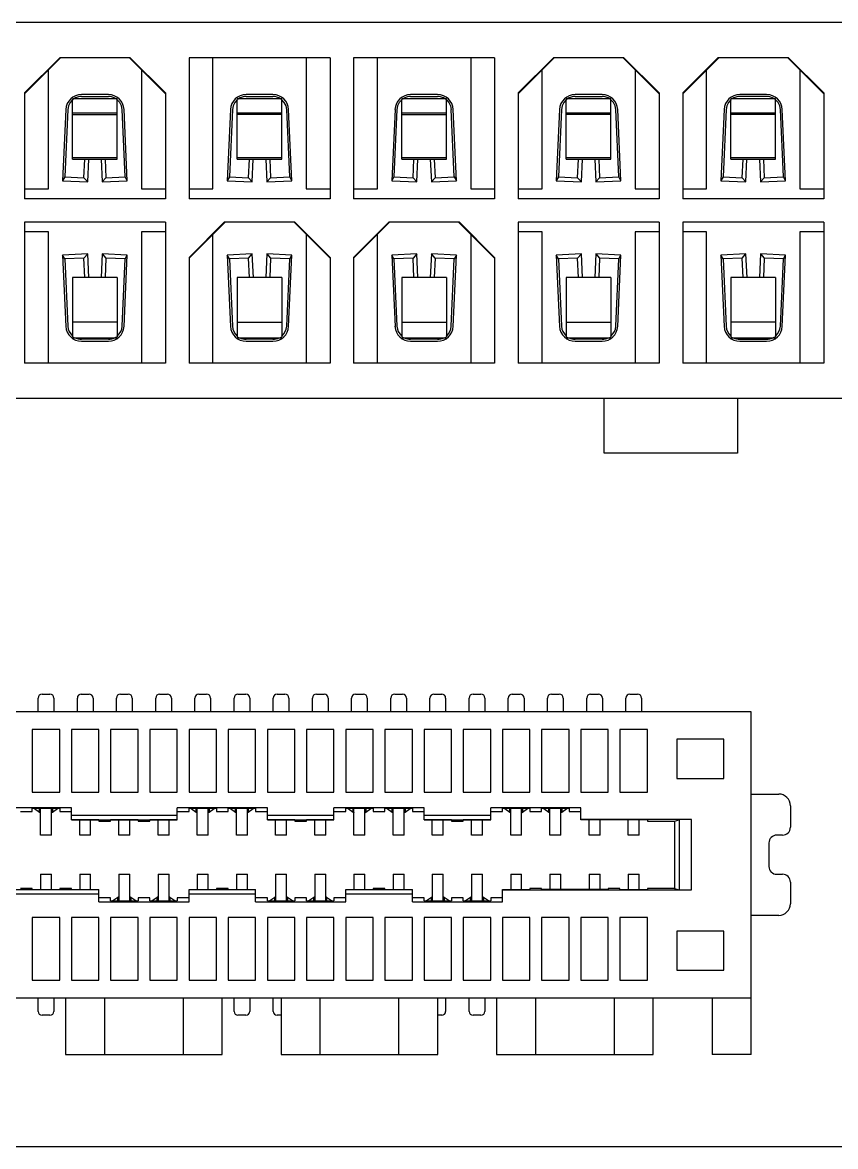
# Model space of a CAD drawing. Header units: millimetres. Extents: x 0 to 841, y 0 to 594.
# Drawn here: x 196.05 to 216.8, y 79.79 to 108.49 of the extents above; entities that cross this region are included whole.
import ezdxf

# ---------------------------------------------------------------- set-up
doc = ezdxf.new("R2010")
doc.units = ezdxf.units.MM
doc.header["$LTSCALE"] = 46.255
doc.layers.add('ASSEM_MEM', color=7, linetype='CONTINUOUS')

msp = doc.modelspace()

# ---------------------------------------------------------------- linework, layer by layer
at = {"layer": 'ASSEM_MEM', "color": 7, "linetype": 'CONTINUOUS'}
for p, q in [((238.402, 108.49), (186.802, 108.49)), ((196.102, 106.69), (197.002, 107.59)), ((196.102, 106.67), (197.022, 107.59)), ((198.802, 107.59), (197.002, 107.59)), ((198.782, 107.59), (199.702, 106.67)), ((198.802, 107.59), (199.702, 106.69)), ((203.902, 107.59), (200.302, 107.59)), ((200.302, 107.59), (200.302, 103.99)), ((200.912, 104.24), (200.912, 107.59)), ((203.292, 107.59), (203.292, 104.24)), ((203.902, 107.59), (203.902, 103.99)), ((208.102, 107.59), (204.502, 107.59)), ((204.502, 107.59), (204.502, 103.99)), ((205.112, 104.24), (205.112, 107.59)), ((207.492, 107.59), (207.492, 104.24)), ((208.102, 107.59), (208.102, 103.99)), ((208.702, 106.69), (209.602, 107.59)), ((208.702, 106.67), (209.622, 107.59)), ((211.402, 107.59), (209.602, 107.59)), ((211.382, 107.59), (212.302, 106.67)), ((211.402, 107.59), (212.302, 106.69)), ((212.902, 106.69), (213.802, 107.59)), ((212.902, 106.67), (213.822, 107.59)), ((215.602, 107.59), (213.802, 107.59)), ((215.582, 107.59), (216.502, 106.67)), ((215.602, 107.59), (216.502, 106.69)), ((196.712, 104.24), (196.712, 107.28)), ((199.092, 107.28), (199.092, 104.24)), ((209.312, 104.24), (209.312, 107.28)), ((211.692, 107.28), (211.692, 104.24)), ((213.512, 104.24), (213.512, 107.28)), ((215.892, 107.28), (215.892, 104.24)), ((196.102, 106.69), (196.102, 103.99)), ((198.472, 106.54), (197.332, 106.54)), ((197.332, 105), (197.332, 106.527)), ((197.353, 106.536), (197.364, 106.54)), ((198.245, 106.65), (197.559, 106.65)), ((197.559, 106.6), (198.245, 106.6)), ((198.472, 105), (198.472, 106.54)), ((199.702, 106.69), (199.702, 103.99)), ((202.672, 106.54), (201.532, 106.54)), ((201.532, 105), (201.532, 106.527)), ((201.553, 106.536), (201.564, 106.54)), ((202.445, 106.65), (201.759, 106.65)), ((201.759, 106.6), (202.445, 106.6)), ((202.672, 105), (202.672, 106.54)), ((206.872, 106.54), (205.732, 106.54)), ((205.732, 105), (205.732, 106.527)), ((205.753, 106.536), (205.764, 106.54)), ((206.645, 106.65), (205.959, 106.65)), ((205.959, 106.6), (206.645, 106.6)), ((206.872, 105), (206.872, 106.54)), ((208.702, 106.69), (208.702, 103.99)), ((211.072, 106.54), (209.932, 106.54)), ((209.932, 105), (209.932, 106.527)), ((209.953, 106.536), (209.964, 106.54)), ((210.845, 106.65), (210.159, 106.65)), ((210.159, 106.6), (210.845, 106.6)), ((211.072, 105), (211.072, 106.54)), ((212.302, 106.69), (212.302, 103.99)), ((212.902, 106.69), (212.902, 103.99)), ((215.272, 106.54), (214.132, 106.54)), ((214.132, 105), (214.132, 106.527)), ((215.045, 106.65), (214.359, 106.65)), ((215.045, 106.6), (214.359, 106.6)), ((215.272, 105), (215.272, 106.54)), ((216.502, 106.69), (216.502, 103.99)), ((197.16, 106.268), (197.077, 104.447)), ((197.21, 106.265), (197.132, 104.545)), ((198.673, 104.545), (198.595, 106.265)), ((198.727, 104.447), (198.645, 106.268)), ((201.36, 106.268), (201.277, 104.447)), ((201.41, 106.265), (201.332, 104.545)), ((202.873, 104.545), (202.795, 106.265)), ((202.927, 104.447), (202.845, 106.268)), ((205.56, 106.268), (205.477, 104.447)), ((205.61, 106.265), (205.532, 104.545)), ((207.073, 104.545), (206.995, 106.265)), ((207.127, 104.447), (207.045, 106.268)), ((209.76, 106.268), (209.677, 104.447)), ((209.81, 106.265), (209.732, 104.545)), ((211.273, 104.545), (211.195, 106.265)), ((211.327, 104.447), (211.245, 106.268)), ((213.96, 106.268), (213.877, 104.447)), ((214.01, 106.265), (213.932, 104.545)), ((215.473, 104.545), (215.395, 106.265)), ((215.527, 104.447), (215.445, 106.268)), ((197.332, 106.18), (198.472, 106.18)), ((197.332, 106.14), (198.472, 106.14)), ((201.532, 106.18), (202.672, 106.18)), ((202.672, 106.14), (201.532, 106.14)), ((205.732, 106.18), (206.872, 106.18)), ((205.732, 106.14), (206.872, 106.14)), ((209.932, 106.18), (211.072, 106.18)), ((211.072, 106.14), (209.932, 106.14)), ((214.132, 106.18), (215.272, 106.18)), ((215.272, 106.14), (214.132, 106.14)), ((197.332, 105.04), (198.472, 105.04)), ((197.332, 105), (198.472, 105)), ((197.621, 104.523), (197.643, 105)), ((197.717, 104.418), (197.743, 105)), ((198.061, 105), (198.088, 104.418)), ((198.162, 105), (198.183, 104.523)), ((201.532, 105.04), (202.672, 105.04)), ((201.532, 105), (202.672, 105)), ((201.821, 104.523), (201.843, 105)), ((201.917, 104.418), (201.943, 105)), ((202.261, 105), (202.288, 104.418)), ((202.362, 105), (202.383, 104.523)), ((205.732, 105.04), (206.872, 105.04)), ((205.732, 105), (206.872, 105)), ((206.021, 104.523), (206.043, 105)), ((206.117, 104.418), (206.143, 105)), ((206.461, 105), (206.488, 104.418)), ((206.562, 105), (206.583, 104.523)), ((209.932, 105.04), (211.072, 105.04)), ((209.932, 105), (211.072, 105)), ((210.221, 104.523), (210.243, 105)), ((210.317, 104.418), (210.343, 105)), ((210.661, 105), (210.688, 104.418)), ((210.762, 105), (210.783, 104.523)), ((214.132, 105.04), (215.272, 105.04)), ((214.132, 105), (215.272, 105)), ((214.421, 104.523), (214.443, 105)), ((214.517, 104.418), (214.543, 105)), ((214.861, 105), (214.888, 104.418)), ((214.962, 105), (214.983, 104.523)), ((197.132, 104.545), (197.077, 104.447)), ((197.132, 104.545), (197.621, 104.523)), ((197.621, 104.523), (197.717, 104.418)), ((198.183, 104.523), (198.088, 104.418)), ((198.183, 104.523), (198.673, 104.545)), ((198.727, 104.447), (198.673, 104.545)), ((201.332, 104.545), (201.277, 104.447)), ((201.332, 104.545), (201.821, 104.523)), ((201.821, 104.523), (201.917, 104.418)), ((202.383, 104.523), (202.288, 104.418)), ((202.383, 104.523), (202.873, 104.545)), ((202.927, 104.447), (202.873, 104.545)), ((205.532, 104.545), (205.477, 104.447)), ((205.532, 104.545), (206.021, 104.523)), ((206.021, 104.523), (206.117, 104.418)), ((206.583, 104.523), (206.488, 104.418)), ((206.583, 104.523), (207.073, 104.545)), ((207.073, 104.545), (207.127, 104.447)), ((209.732, 104.545), (209.677, 104.447)), ((209.732, 104.545), (210.221, 104.523)), ((210.221, 104.523), (210.317, 104.418)), ((210.783, 104.523), (210.688, 104.418)), ((210.783, 104.523), (211.273, 104.545)), ((211.327, 104.447), (211.273, 104.545)), ((213.932, 104.545), (213.877, 104.447)), ((213.932, 104.545), (214.421, 104.523)), ((214.421, 104.523), (214.517, 104.418)), ((214.983, 104.523), (214.888, 104.418)), ((214.983, 104.523), (215.473, 104.545)), ((215.527, 104.447), (215.473, 104.545)), ((196.102, 104.24), (196.712, 104.24)), ((197.077, 104.447), (197.717, 104.418)), ((198.088, 104.418), (198.727, 104.447)), ((199.092, 104.24), (199.702, 104.24)), ((200.302, 104.24), (200.912, 104.24)), ((201.277, 104.447), (201.917, 104.418)), ((202.288, 104.418), (202.927, 104.447)), ((203.292, 104.24), (203.902, 104.24)), ((204.502, 104.24), (205.112, 104.24)), ((205.477, 104.447), (206.117, 104.418)), ((206.488, 104.418), (207.127, 104.447)), ((207.492, 104.24), (208.102, 104.24)), ((208.702, 104.24), (209.312, 104.24)), ((209.677, 104.447), (210.317, 104.418)), ((210.688, 104.418), (211.327, 104.447)), ((211.692, 104.24), (212.302, 104.24)), ((212.902, 104.24), (213.512, 104.24)), ((213.877, 104.447), (214.517, 104.418)), ((214.888, 104.418), (215.527, 104.447)), ((215.892, 104.24), (216.502, 104.24)), ((199.702, 103.99), (196.102, 103.99)), ((203.902, 103.99), (200.302, 103.99)), ((208.102, 103.99), (204.502, 103.99)), ((212.302, 103.99), (208.702, 103.99)), ((216.502, 103.99), (212.902, 103.99)), ((199.702, 103.39), (196.102, 103.39)), ((196.102, 103.39), (196.102, 99.79)), ((199.702, 103.39), (199.702, 99.79)), ((200.302, 102.49), (201.202, 103.39)), ((200.302, 102.47), (201.222, 103.39)), ((203.002, 103.39), (201.202, 103.39)), ((202.982, 103.39), (203.902, 102.47)), ((203.002, 103.39), (203.902, 102.49)), ((204.502, 102.49), (205.402, 103.39)), ((204.502, 102.47), (205.422, 103.39)), ((207.202, 103.39), (205.402, 103.39)), ((207.182, 103.39), (208.102, 102.47)), ((207.202, 103.39), (208.102, 102.49)), ((212.302, 103.39), (208.702, 103.39)), ((208.702, 103.39), (208.702, 99.79)), ((212.302, 103.39), (212.302, 99.79)), ((216.502, 103.39), (212.902, 103.39)), ((212.902, 103.39), (212.902, 99.79)), ((216.502, 103.39), (216.502, 99.79)), ((196.712, 103.14), (196.102, 103.14)), ((196.712, 99.79), (196.712, 103.14)), ((199.702, 103.14), (199.092, 103.14)), ((199.092, 103.14), (199.092, 99.79)), ((200.912, 99.79), (200.912, 103.08)), ((203.292, 103.08), (203.292, 99.79)), ((205.112, 99.79), (205.112, 103.08)), ((207.492, 103.08), (207.492, 99.79)), ((209.312, 103.14), (208.702, 103.14)), ((209.312, 99.79), (209.312, 103.14)), ((212.302, 103.14), (211.692, 103.14)), ((211.692, 103.14), (211.692, 99.79)), ((213.512, 103.14), (212.902, 103.14)), ((213.512, 99.79), (213.512, 103.14)), ((216.502, 103.14), (215.892, 103.14)), ((215.892, 103.14), (215.892, 99.79)), ((197.717, 102.581), (197.077, 102.552)), ((197.132, 102.454), (197.077, 102.552)), ((197.077, 102.552), (197.16, 100.731)), ((197.621, 102.476), (197.132, 102.454)), ((197.621, 102.476), (197.717, 102.581)), ((197.644, 101.98), (197.621, 102.476)), ((197.744, 101.98), (197.717, 102.581)), ((198.088, 102.581), (198.061, 101.98)), ((198.727, 102.552), (198.088, 102.581)), ((198.088, 102.581), (198.183, 102.476)), ((198.183, 102.476), (198.161, 101.98)), ((198.673, 102.454), (198.183, 102.476)), ((198.645, 100.731), (198.727, 102.552)), ((198.673, 102.454), (198.727, 102.552)), ((200.302, 102.49), (200.302, 99.79)), ((201.917, 102.581), (201.277, 102.552)), ((201.332, 102.454), (201.277, 102.552)), ((201.277, 102.552), (201.36, 100.731)), ((201.821, 102.476), (201.332, 102.454)), ((201.821, 102.476), (201.917, 102.581)), ((201.844, 101.98), (201.821, 102.476)), ((201.944, 101.98), (201.917, 102.581)), ((202.288, 102.581), (202.261, 101.98)), ((202.927, 102.552), (202.288, 102.581)), ((202.288, 102.581), (202.383, 102.476)), ((202.383, 102.476), (202.361, 101.98)), ((202.873, 102.454), (202.383, 102.476)), ((202.845, 100.731), (202.927, 102.552)), ((202.873, 102.454), (202.927, 102.552)), ((203.902, 102.49), (203.902, 99.79)), ((204.502, 102.49), (204.502, 99.79)), ((206.117, 102.581), (205.477, 102.552)), ((205.532, 102.454), (205.477, 102.552)), ((205.477, 102.552), (205.56, 100.731)), ((206.021, 102.476), (205.532, 102.454)), ((206.117, 102.581), (206.021, 102.476)), ((206.044, 101.98), (206.021, 102.476)), ((206.144, 101.98), (206.117, 102.581)), ((206.488, 102.581), (206.461, 101.98)), ((207.127, 102.552), (206.488, 102.581)), ((206.583, 102.476), (206.488, 102.581)), ((206.583, 102.476), (206.561, 101.98)), ((207.073, 102.454), (206.583, 102.476)), ((207.045, 100.731), (207.127, 102.552)), ((207.127, 102.552), (207.073, 102.454)), ((208.102, 102.49), (208.102, 99.79)), ((210.317, 102.581), (209.677, 102.552)), ((209.732, 102.454), (209.677, 102.552)), ((209.677, 102.552), (209.76, 100.731)), ((210.221, 102.476), (209.732, 102.454)), ((210.221, 102.476), (210.317, 102.581)), ((210.244, 101.98), (210.221, 102.476)), ((210.344, 101.98), (210.317, 102.581)), ((210.688, 102.581), (210.661, 101.98)), ((211.327, 102.552), (210.688, 102.581)), ((210.688, 102.581), (210.783, 102.476)), ((210.783, 102.476), (210.761, 101.98)), ((211.273, 102.454), (210.783, 102.476)), ((211.245, 100.731), (211.327, 102.552)), ((211.273, 102.454), (211.327, 102.552)), ((214.517, 102.581), (213.877, 102.552)), ((213.932, 102.454), (213.877, 102.552)), ((213.877, 102.552), (213.96, 100.731)), ((214.421, 102.476), (213.932, 102.454)), ((214.421, 102.476), (214.517, 102.581)), ((214.444, 101.98), (214.421, 102.476)), ((214.544, 101.98), (214.517, 102.581)), ((214.888, 102.581), (214.861, 101.98)), ((215.527, 102.552), (214.888, 102.581)), ((214.888, 102.581), (214.983, 102.476)), ((214.983, 102.476), (214.961, 101.98)), ((215.473, 102.454), (214.983, 102.476)), ((215.445, 100.731), (215.527, 102.552)), ((215.473, 102.454), (215.527, 102.552)), ((197.132, 102.454), (197.21, 100.734)), ((198.595, 100.734), (198.673, 102.454)), ((201.332, 102.454), (201.41, 100.734)), ((202.795, 100.734), (202.873, 102.454)), ((205.532, 102.454), (205.61, 100.734)), ((206.995, 100.734), (207.073, 102.454)), ((209.732, 102.454), (209.81, 100.734)), ((211.195, 100.734), (211.273, 102.454)), ((213.932, 102.454), (214.01, 100.734)), ((215.395, 100.734), (215.473, 102.454)), ((198.472, 101.98), (197.332, 101.98)), ((197.332, 101.98), (197.332, 100.462)), ((198.472, 101.98), (198.472, 100.462)), ((202.672, 101.98), (201.532, 101.98)), ((201.532, 101.98), (201.532, 100.462)), ((202.672, 101.98), (202.672, 100.462)), ((206.872, 101.98), (205.732, 101.98)), ((205.732, 101.98), (205.732, 100.462)), ((206.872, 101.98), (206.872, 100.462)), ((211.072, 101.98), (209.932, 101.98)), ((209.932, 101.98), (209.932, 100.462)), ((211.072, 101.98), (211.072, 100.462)), ((215.272, 101.98), (214.132, 101.98)), ((214.132, 101.98), (214.132, 100.462)), ((215.272, 101.98), (215.272, 100.462)), ((198.472, 100.84), (197.332, 100.84)), ((201.532, 100.84), (202.672, 100.84)), ((205.732, 100.84), (206.872, 100.84)), ((209.932, 100.84), (211.072, 100.84)), ((215.272, 100.84), (214.132, 100.84)), ((197.332, 100.44), (198.472, 100.44)), ((198.245, 100.4), (197.559, 100.4)), ((197.559, 100.35), (198.245, 100.35)), ((198.429, 100.446), (198.408, 100.44)), ((201.532, 100.44), (202.672, 100.44)), ((202.445, 100.4), (201.759, 100.4)), ((201.759, 100.35), (202.445, 100.35)), ((205.732, 100.44), (206.872, 100.44)), ((206.645, 100.4), (205.959, 100.4)), ((205.959, 100.35), (206.645, 100.35)), ((209.932, 100.44), (211.072, 100.44)), ((210.845, 100.4), (210.159, 100.4)), ((210.159, 100.35), (210.845, 100.35)), ((214.132, 100.44), (215.272, 100.44)), ((214.359, 100.4), (215.045, 100.4)), ((214.359, 100.35), (215.045, 100.35)), ((215.229, 100.446), (215.208, 100.44)), ((199.702, 99.79), (196.102, 99.79)), ((203.902, 99.79), (200.302, 99.79)), ((208.102, 99.79), (204.502, 99.79)), ((212.302, 99.79), (208.702, 99.79)), ((216.502, 99.79), (212.902, 99.79)), ((238.402, 98.89), (186.802, 98.89)), ((210.902, 97.49), (210.902, 98.89)), ((214.302, 98.89), (214.302, 97.49)), ((214.302, 97.49), (210.902, 97.49)), ((196.552, 91.34), (196.752, 91.34)), ((197.552, 91.34), (197.752, 91.34)), ((198.552, 91.34), (198.752, 91.34)), ((199.552, 91.34), (199.752, 91.34)), ((200.552, 91.34), (200.752, 91.34)), ((201.552, 91.34), (201.752, 91.34)), ((202.552, 91.34), (202.752, 91.34)), ((203.552, 91.34), (203.752, 91.34)), ((204.552, 91.34), (204.752, 91.34)), ((205.552, 91.34), (205.752, 91.34)), ((206.552, 91.34), (206.752, 91.34)), ((207.552, 91.34), (207.752, 91.34)), ((208.552, 91.34), (208.752, 91.34)), ((209.552, 91.34), (209.752, 91.34)), ((210.552, 91.34), (210.752, 91.34)), ((211.552, 91.34), (211.752, 91.34)), ((196.452, 90.89), (196.452, 91.24)), ((196.852, 91.24), (196.852, 90.89)), ((197.452, 90.89), (197.452, 91.24)), ((197.852, 91.24), (197.852, 90.89)), ((198.452, 90.89), (198.452, 91.24)), ((198.852, 91.24), (198.852, 90.89)), ((199.452, 90.89), (199.452, 91.24)), ((199.852, 91.24), (199.852, 90.89)), ((200.452, 90.89), (200.452, 91.24)), ((200.852, 91.24), (200.852, 90.89)), ((201.452, 90.89), (201.452, 91.24)), ((201.852, 91.24), (201.852, 90.89)), ((202.452, 90.89), (202.452, 91.24)), ((202.852, 91.24), (202.852, 90.89)), ((203.452, 90.89), (203.452, 91.24)), ((203.852, 91.24), (203.852, 90.89)), ((204.452, 90.89), (204.452, 91.24)), ((204.852, 91.24), (204.852, 90.89)), ((205.452, 90.89), (205.452, 91.24)), ((205.852, 91.24), (205.852, 90.89)), ((206.452, 90.89), (206.452, 91.24)), ((206.852, 91.24), (206.852, 90.89)), ((207.452, 90.89), (207.452, 91.24)), ((207.852, 91.24), (207.852, 90.89)), ((208.452, 90.89), (208.452, 91.24)), ((208.852, 91.24), (208.852, 90.89)), ((209.452, 90.89), (209.452, 91.24)), ((209.852, 91.24), (209.852, 90.89)), ((210.452, 90.89), (210.452, 91.24)), ((210.852, 91.24), (210.852, 90.89)), ((211.452, 90.89), (211.452, 91.24)), ((211.852, 91.24), (211.852, 90.89)), ((214.652, 90.89), (175.652, 90.89)), ((214.652, 82.14), (214.652, 90.89)), ((197.002, 90.44), (196.302, 90.44)), ((196.302, 90.44), (196.302, 88.84)), ((197.002, 88.84), (197.002, 90.44)), ((198.002, 90.44), (197.302, 90.44)), ((197.302, 90.44), (197.302, 88.84)), ((198.002, 88.84), (198.002, 90.44)), ((199.002, 90.44), (198.302, 90.44)), ((198.302, 90.44), (198.302, 88.84)), ((199.002, 88.84), (199.002, 90.44)), ((200.002, 90.44), (199.302, 90.44)), ((199.302, 90.44), (199.302, 88.84)), ((200.002, 88.84), (200.002, 90.44)), ((201.002, 90.44), (200.302, 90.44)), ((200.302, 90.44), (200.302, 88.84)), ((201.002, 88.84), (201.002, 90.44)), ((202.002, 90.44), (201.302, 90.44)), ((201.302, 90.44), (201.302, 88.84)), ((202.002, 88.84), (202.002, 90.44)), ((203.002, 90.44), (202.302, 90.44)), ((202.302, 90.44), (202.302, 88.84)), ((203.002, 88.84), (203.002, 90.44)), ((204.002, 90.44), (203.302, 90.44)), ((203.302, 90.44), (203.302, 88.84)), ((204.002, 88.84), (204.002, 90.44)), ((205.002, 90.44), (204.302, 90.44)), ((204.302, 90.44), (204.302, 88.84)), ((205.002, 88.84), (205.002, 90.44)), ((206.002, 90.44), (205.302, 90.44)), ((205.302, 90.44), (205.302, 88.84)), ((206.002, 88.84), (206.002, 90.44)), ((207.002, 90.44), (206.302, 90.44)), ((206.302, 90.44), (206.302, 88.84)), ((207.002, 88.84), (207.002, 90.44)), ((208.002, 90.44), (207.302, 90.44)), ((207.302, 90.44), (207.302, 88.84)), ((208.002, 88.84), (208.002, 90.44)), ((209.002, 90.44), (208.302, 90.44)), ((208.302, 90.44), (208.302, 88.84)), ((209.002, 88.84), (209.002, 90.44)), ((210.002, 90.44), (209.302, 90.44)), ((209.302, 90.44), (209.302, 88.84)), ((210.002, 88.84), (210.002, 90.44)), ((211.002, 90.44), (210.302, 90.44)), ((210.302, 90.44), (210.302, 88.84)), ((211.002, 88.84), (211.002, 90.44)), ((212.002, 90.44), (211.302, 90.44)), ((211.302, 90.44), (211.302, 88.84)), ((212.002, 88.84), (212.002, 90.44)), ((213.952, 90.19), (212.752, 90.19)), ((212.752, 90.19), (212.752, 89.19)), ((213.952, 89.19), (213.952, 90.19)), ((212.752, 89.19), (213.952, 89.19)), ((196.302, 88.84), (197.002, 88.84)), ((197.302, 88.84), (198.002, 88.84)), ((198.302, 88.84), (199.002, 88.84)), ((199.302, 88.84), (200.002, 88.84)), ((200.302, 88.84), (201.002, 88.84)), ((201.302, 88.84), (202.002, 88.84)), ((202.302, 88.84), (203.002, 88.84)), ((203.302, 88.84), (204.002, 88.84)), ((204.302, 88.84), (205.002, 88.84)), ((205.302, 88.84), (206.002, 88.84)), ((206.302, 88.84), (207.002, 88.84)), ((207.302, 88.84), (208.002, 88.84)), ((208.302, 88.84), (209.002, 88.84)), ((209.302, 88.84), (210.002, 88.84)), ((210.302, 88.84), (211.002, 88.84)), ((211.302, 88.84), (212.002, 88.84)), ((214.652, 88.79), (215.352, 88.79)), ((197.302, 88.44), (195.002, 88.44)), ((197.002, 88.419), (196.302, 88.419)), ((196.302, 88.34), (196.302, 88.419)), ((196.361, 88.419), (196.489, 88.328)), ((196.489, 88.328), (196.489, 88.419)), ((196.512, 87.74), (196.512, 88.419)), ((196.792, 87.74), (196.792, 88.419)), ((196.815, 88.419), (196.815, 88.328)), ((196.815, 88.328), (196.943, 88.419)), ((197.002, 88.419), (197.002, 88.34)), ((197.302, 88.131), (197.302, 88.44)), ((202.302, 88.44), (200.002, 88.44)), ((200.002, 88.131), (200.002, 88.44)), ((201.002, 88.419), (200.302, 88.419)), ((200.302, 88.34), (200.302, 88.419)), ((200.361, 88.419), (200.489, 88.328)), ((200.489, 88.328), (200.489, 88.419)), ((200.512, 87.74), (200.512, 88.419)), ((200.792, 87.74), (200.792, 88.419)), ((200.815, 88.419), (200.815, 88.328)), ((200.815, 88.328), (200.943, 88.419)), ((201.002, 88.419), (201.002, 88.34)), ((202.002, 88.419), (201.302, 88.419)), ((201.302, 88.34), (201.302, 88.419)), ((201.361, 88.419), (201.489, 88.328)), ((201.489, 88.328), (201.489, 88.419)), ((201.512, 87.74), (201.512, 88.419)), ((201.792, 87.74), (201.792, 88.419)), ((201.815, 88.419), (201.815, 88.328)), ((201.815, 88.328), (201.943, 88.419)), ((202.002, 88.419), (202.002, 88.34)), ((202.302, 88.131), (202.302, 88.44)), ((206.302, 88.44), (204.002, 88.44)), ((204.002, 88.131), (204.002, 88.44)), ((205.002, 88.419), (204.302, 88.419)), ((204.302, 88.34), (204.302, 88.419)), ((204.361, 88.419), (204.489, 88.328)), ((204.489, 88.328), (204.489, 88.419)), ((204.512, 87.74), (204.512, 88.419)), ((204.792, 87.74), (204.792, 88.419)), ((204.815, 88.419), (204.815, 88.328)), ((204.815, 88.328), (204.943, 88.419)), ((205.002, 88.419), (205.002, 88.34)), ((206.002, 88.419), (205.302, 88.419)), ((205.302, 88.34), (205.302, 88.419)), ((205.361, 88.419), (205.489, 88.328)), ((205.489, 88.328), (205.489, 88.419)), ((205.512, 87.74), (205.512, 88.419)), ((205.792, 87.74), (205.792, 88.419)), ((205.815, 88.419), (205.815, 88.328)), ((205.815, 88.328), (205.943, 88.419)), ((206.002, 88.419), (206.002, 88.34)), ((206.302, 88.131), (206.302, 88.44)), ((210.302, 88.44), (208.002, 88.44)), ((208.002, 88.131), (208.002, 88.44)), ((209.002, 88.419), (208.302, 88.419)), ((208.302, 88.34), (208.302, 88.419)), ((208.361, 88.419), (208.489, 88.328)), ((208.489, 88.328), (208.489, 88.419)), ((208.512, 87.74), (208.512, 88.419)), ((208.792, 87.74), (208.792, 88.419)), ((208.815, 88.419), (208.815, 88.328)), ((208.815, 88.328), (208.943, 88.419)), ((209.002, 88.419), (209.002, 88.34)), ((210.002, 88.419), (209.302, 88.419)), ((209.302, 88.34), (209.302, 88.419)), ((209.361, 88.419), (209.489, 88.328)), ((209.489, 88.328), (209.489, 88.419)), ((209.512, 87.74), (209.512, 88.419)), ((209.792, 87.74), (209.792, 88.419)), ((209.815, 88.419), (209.815, 88.328)), ((209.815, 88.328), (209.943, 88.419)), ((210.002, 88.419), (210.002, 88.34)), ((210.302, 88.131), (210.302, 88.44)), ((215.652, 88.49), (215.652, 87.94)), ((196.002, 88.34), (196.302, 88.34)), ((196.489, 88.328), (196.496, 88.324)), ((196.809, 88.324), (196.815, 88.328)), ((197.002, 88.34), (197.302, 88.34)), ((200.002, 88.24), (197.302, 88.24)), ((197.302, 88.135), (200.002, 88.135)), ((198.002, 88.131), (197.302, 88.131)), ((197.512, 87.74), (197.512, 88.131)), ((197.792, 87.74), (197.792, 88.131)), ((198.002, 88.131), (198.002, 88.1)), ((199.002, 88.131), (198.302, 88.131)), ((198.302, 88.1), (198.302, 88.131)), ((198.512, 87.74), (198.512, 88.131)), ((198.792, 87.74), (198.792, 88.131)), ((199.002, 88.131), (199.002, 88.1)), ((200.002, 88.131), (199.302, 88.131)), ((199.302, 88.1), (199.302, 88.131)), ((199.512, 87.74), (199.512, 88.131)), ((199.792, 87.74), (199.792, 88.131)), ((200.002, 88.34), (200.302, 88.34)), ((200.489, 88.328), (200.496, 88.324)), ((200.809, 88.324), (200.815, 88.328)), ((201.002, 88.34), (201.302, 88.34)), ((201.489, 88.328), (201.496, 88.324)), ((201.809, 88.324), (201.815, 88.328)), ((202.002, 88.34), (202.302, 88.34)), ((204.002, 88.24), (202.302, 88.24)), ((202.302, 88.135), (204.002, 88.135)), ((203.002, 88.131), (202.302, 88.131)), ((202.512, 87.74), (202.512, 88.131)), ((202.792, 87.74), (202.792, 88.131)), ((203.002, 88.131), (203.002, 88.1)), ((204.002, 88.131), (203.302, 88.131)), ((203.302, 88.1), (203.302, 88.131)), ((203.512, 87.74), (203.512, 88.131)), ((203.792, 87.74), (203.792, 88.131)), ((204.002, 88.34), (204.302, 88.34)), ((204.489, 88.328), (204.496, 88.324)), ((204.809, 88.324), (204.815, 88.328)), ((205.002, 88.34), (205.302, 88.34)), ((205.489, 88.328), (205.496, 88.324)), ((205.809, 88.324), (205.815, 88.328)), ((206.002, 88.34), (206.302, 88.34)), ((208.002, 88.24), (206.302, 88.24)), ((206.302, 88.135), (208.002, 88.135)), ((207.002, 88.131), (206.302, 88.131)), ((206.512, 87.74), (206.512, 88.131)), ((206.792, 87.74), (206.792, 88.131)), ((207.002, 88.131), (207.002, 88.1)), ((208.002, 88.131), (207.302, 88.131)), ((207.302, 88.1), (207.302, 88.131)), ((207.512, 87.74), (207.512, 88.131)), ((207.792, 87.74), (207.792, 88.131)), ((208.002, 88.34), (208.302, 88.34)), ((208.489, 88.328), (208.496, 88.324)), ((208.809, 88.324), (208.815, 88.328)), ((209.002, 88.34), (209.302, 88.34)), ((209.489, 88.328), (209.496, 88.324)), ((209.809, 88.324), (209.815, 88.328)), ((210.002, 88.34), (210.302, 88.34)), ((213.125, 88.14), (210.302, 88.14)), ((212.002, 88.131), (210.302, 88.131)), ((210.512, 87.74), (210.512, 88.131)), ((210.792, 87.74), (210.792, 88.131)), ((211.512, 87.74), (211.512, 88.131)), ((211.792, 87.74), (211.792, 88.131)), ((212.002, 88.131), (212.002, 88.1)), ((212.692, 88.1), (212.811, 88.135)), ((212.811, 88.135), (212.811, 86.344)), ((213.125, 86.34), (213.125, 88.14)), ((198.002, 88.1), (198.302, 88.1)), ((199.002, 88.1), (199.302, 88.1)), ((203.002, 88.1), (203.302, 88.1)), ((207.002, 88.1), (207.302, 88.1)), ((212.002, 88.1), (212.692, 88.1)), ((212.692, 88.1), (212.692, 86.38)), ((196.792, 87.74), (196.512, 87.74)), ((197.792, 87.74), (197.512, 87.74)), ((198.792, 87.74), (198.512, 87.74)), ((199.792, 87.74), (199.512, 87.74)), ((200.792, 87.74), (200.512, 87.74)), ((201.792, 87.74), (201.512, 87.74)), ((202.792, 87.74), (202.512, 87.74)), ((203.792, 87.74), (203.512, 87.74)), ((204.792, 87.74), (204.512, 87.74)), ((205.792, 87.74), (205.512, 87.74)), ((206.792, 87.74), (206.512, 87.74)), ((207.792, 87.74), (207.512, 87.74)), ((208.792, 87.74), (208.512, 87.74)), ((209.792, 87.74), (209.512, 87.74)), ((210.792, 87.74), (210.512, 87.74)), ((211.792, 87.74), (211.512, 87.74)), ((215.102, 87.54), (215.102, 86.94)), ((215.452, 87.74), (215.302, 87.74)), ((196.512, 86.74), (196.792, 86.74)), ((196.512, 86.74), (196.512, 86.348)), ((196.792, 86.348), (196.792, 86.74)), ((197.512, 86.74), (197.792, 86.74)), ((197.512, 86.74), (197.512, 86.348)), ((197.792, 86.348), (197.792, 86.74)), ((198.512, 86.74), (198.792, 86.74)), ((198.512, 86.74), (198.512, 86.06)), ((198.792, 86.06), (198.792, 86.74)), ((199.512, 86.74), (199.792, 86.74)), ((199.512, 86.74), (199.512, 86.06)), ((199.792, 86.06), (199.792, 86.74)), ((200.512, 86.74), (200.792, 86.74)), ((200.512, 86.74), (200.512, 86.348)), ((200.792, 86.348), (200.792, 86.74)), ((201.512, 86.74), (201.792, 86.74)), ((201.512, 86.74), (201.512, 86.348)), ((201.792, 86.348), (201.792, 86.74)), ((202.512, 86.74), (202.792, 86.74)), ((202.512, 86.74), (202.512, 86.06)), ((202.792, 86.06), (202.792, 86.74)), ((203.512, 86.74), (203.792, 86.74)), ((203.512, 86.74), (203.512, 86.06)), ((203.792, 86.06), (203.792, 86.74)), ((204.512, 86.74), (204.792, 86.74)), ((204.512, 86.74), (204.512, 86.348)), ((204.792, 86.348), (204.792, 86.74)), ((205.512, 86.74), (205.792, 86.74)), ((205.512, 86.74), (205.512, 86.348)), ((205.792, 86.348), (205.792, 86.74)), ((206.512, 86.74), (206.792, 86.74)), ((206.512, 86.74), (206.512, 86.06)), ((206.792, 86.06), (206.792, 86.74)), ((207.512, 86.74), (207.792, 86.74)), ((207.512, 86.74), (207.512, 86.06)), ((207.792, 86.06), (207.792, 86.74)), ((208.512, 86.74), (208.792, 86.74)), ((208.512, 86.74), (208.512, 86.348)), ((208.792, 86.348), (208.792, 86.74)), ((209.512, 86.74), (209.792, 86.74)), ((209.512, 86.74), (209.512, 86.348)), ((209.792, 86.348), (209.792, 86.74)), ((210.512, 86.74), (210.792, 86.74)), ((210.512, 86.74), (210.512, 86.348)), ((210.792, 86.348), (210.792, 86.74)), ((211.512, 86.74), (211.792, 86.74)), ((211.512, 86.74), (211.512, 86.348)), ((211.792, 86.348), (211.792, 86.74)), ((215.302, 86.74), (215.452, 86.74)), ((215.652, 86.54), (215.652, 85.99)), ((198.002, 86.344), (195.302, 86.344)), ((195.302, 86.24), (198.002, 86.24)), ((196.302, 86.38), (196.002, 86.38)), ((196.302, 86.348), (196.302, 86.38)), ((196.302, 86.348), (197.002, 86.348)), ((197.302, 86.38), (197.002, 86.38)), ((197.002, 86.38), (197.002, 86.348)), ((197.302, 86.348), (197.302, 86.38)), ((197.302, 86.348), (198.002, 86.348)), ((198.002, 86.04), (198.002, 86.348)), ((198.302, 86.14), (198.002, 86.14)), ((198.302, 86.06), (198.302, 86.14)), ((198.489, 86.151), (198.361, 86.06)), ((198.496, 86.155), (198.489, 86.151)), ((198.489, 86.06), (198.489, 86.151)), ((198.815, 86.151), (198.809, 86.155)), ((198.943, 86.06), (198.815, 86.151)), ((198.815, 86.151), (198.815, 86.06)), ((199.302, 86.14), (199.002, 86.14)), ((199.002, 86.14), (199.002, 86.06)), ((199.302, 86.06), (199.302, 86.14)), ((199.489, 86.151), (199.361, 86.06)), ((199.496, 86.155), (199.489, 86.151)), ((199.489, 86.06), (199.489, 86.151)), ((199.815, 86.151), (199.809, 86.155)), ((199.943, 86.06), (199.815, 86.151)), ((199.815, 86.151), (199.815, 86.06)), ((200.302, 86.14), (200.002, 86.14)), ((200.002, 86.14), (200.002, 86.06)), ((200.302, 86.348), (201.002, 86.348)), ((200.302, 86.04), (200.302, 86.348)), ((202.002, 86.344), (200.302, 86.344)), ((200.302, 86.24), (202.002, 86.24)), ((201.302, 86.38), (201.002, 86.38)), ((201.002, 86.38), (201.002, 86.348)), ((201.302, 86.348), (201.302, 86.38)), ((201.302, 86.348), (202.002, 86.348)), ((202.002, 86.04), (202.002, 86.348)), ((202.302, 86.14), (202.002, 86.14)), ((202.302, 86.06), (202.302, 86.14)), ((202.489, 86.151), (202.361, 86.06)), ((202.496, 86.155), (202.489, 86.151)), ((202.489, 86.06), (202.489, 86.151)), ((202.815, 86.151), (202.809, 86.155)), ((202.943, 86.06), (202.815, 86.151)), ((202.815, 86.151), (202.815, 86.06)), ((203.302, 86.14), (203.002, 86.14)), ((203.002, 86.14), (203.002, 86.06)), ((203.302, 86.06), (203.302, 86.14)), ((203.489, 86.151), (203.361, 86.06)), ((203.496, 86.155), (203.489, 86.151)), ((203.489, 86.06), (203.489, 86.151)), ((203.815, 86.151), (203.809, 86.155)), ((203.943, 86.06), (203.815, 86.151)), ((203.815, 86.151), (203.815, 86.06)), ((204.302, 86.14), (204.002, 86.14)), ((204.002, 86.14), (204.002, 86.06)), ((204.302, 86.348), (205.002, 86.348)), ((204.302, 86.04), (204.302, 86.348)), ((206.002, 86.344), (204.302, 86.344)), ((204.302, 86.24), (206.002, 86.24)), ((205.302, 86.38), (205.002, 86.38)), ((205.002, 86.38), (205.002, 86.348)), ((205.302, 86.348), (205.302, 86.38)), ((205.302, 86.348), (206.002, 86.348)), ((206.002, 86.04), (206.002, 86.348)), ((206.302, 86.14), (206.002, 86.14)), ((206.302, 86.06), (206.302, 86.14)), ((206.489, 86.151), (206.361, 86.06)), ((206.496, 86.155), (206.489, 86.151)), ((206.489, 86.06), (206.489, 86.151)), ((206.815, 86.151), (206.809, 86.155)), ((206.943, 86.06), (206.815, 86.151)), ((206.815, 86.151), (206.815, 86.06)), ((207.302, 86.14), (207.002, 86.14)), ((207.002, 86.14), (207.002, 86.06)), ((207.302, 86.06), (207.302, 86.14)), ((207.489, 86.151), (207.361, 86.06)), ((207.496, 86.155), (207.489, 86.151)), ((207.489, 86.06), (207.489, 86.151)), ((207.815, 86.151), (207.809, 86.155)), ((207.943, 86.06), (207.815, 86.151)), ((207.815, 86.151), (207.815, 86.06)), ((208.302, 86.14), (208.002, 86.14)), ((208.002, 86.14), (208.002, 86.06)), ((208.302, 86.348), (209.002, 86.348)), ((208.302, 86.04), (208.302, 86.348)), ((208.302, 86.34), (213.125, 86.34)), ((209.302, 86.38), (209.002, 86.38)), ((209.002, 86.38), (209.002, 86.348)), ((209.302, 86.348), (209.302, 86.38)), ((211.002, 86.348), (209.302, 86.348)), ((211.302, 86.38), (211.002, 86.38)), ((211.002, 86.38), (211.002, 86.348)), ((211.302, 86.348), (211.302, 86.38)), ((211.302, 86.348), (212.002, 86.348)), ((212.692, 86.38), (212.002, 86.38)), ((212.002, 86.38), (212.002, 86.348)), ((212.692, 86.38), (212.811, 86.344)), ((198.002, 86.04), (200.302, 86.04)), ((198.302, 86.06), (199.002, 86.06)), ((199.302, 86.06), (200.002, 86.06)), ((202.002, 86.04), (204.302, 86.04)), ((202.302, 86.06), (203.002, 86.06)), ((203.302, 86.06), (204.002, 86.06)), ((206.002, 86.04), (208.302, 86.04)), ((206.302, 86.06), (207.002, 86.06)), ((207.302, 86.06), (208.002, 86.06)), ((197.002, 85.64), (196.302, 85.64)), ((196.302, 85.64), (196.302, 84.04)), ((197.002, 84.04), (197.002, 85.64)), ((198.002, 85.64), (197.302, 85.64)), ((197.302, 85.64), (197.302, 84.04)), ((198.002, 84.04), (198.002, 85.64)), ((199.002, 85.64), (198.302, 85.64)), ((198.302, 85.64), (198.302, 84.04)), ((199.002, 84.04), (199.002, 85.64)), ((200.002, 85.64), (199.302, 85.64)), ((199.302, 85.64), (199.302, 84.04)), ((200.002, 84.04), (200.002, 85.64)), ((201.002, 85.64), (200.302, 85.64)), ((200.302, 85.64), (200.302, 84.04)), ((201.002, 84.04), (201.002, 85.64)), ((202.002, 85.64), (201.302, 85.64)), ((201.302, 85.64), (201.302, 84.04)), ((202.002, 84.04), (202.002, 85.64)), ((203.002, 85.64), (202.302, 85.64)), ((202.302, 85.64), (202.302, 84.04)), ((203.002, 84.04), (203.002, 85.64)), ((204.002, 85.64), (203.302, 85.64)), ((203.302, 85.64), (203.302, 84.04)), ((204.002, 84.04), (204.002, 85.64)), ((205.002, 85.64), (204.302, 85.64)), ((204.302, 85.64), (204.302, 84.04)), ((205.002, 84.04), (205.002, 85.64)), ((206.002, 85.64), (205.302, 85.64)), ((205.302, 85.64), (205.302, 84.04)), ((206.002, 84.04), (206.002, 85.64)), ((207.002, 85.64), (206.302, 85.64)), ((206.302, 85.64), (206.302, 84.04)), ((207.002, 84.04), (207.002, 85.64)), ((208.002, 85.64), (207.302, 85.64)), ((207.302, 85.64), (207.302, 84.04)), ((208.002, 84.04), (208.002, 85.64)), ((209.002, 85.64), (208.302, 85.64)), ((208.302, 85.64), (208.302, 84.04)), ((209.002, 84.04), (209.002, 85.64)), ((210.002, 85.64), (209.302, 85.64)), ((209.302, 85.64), (209.302, 84.04)), ((210.002, 84.04), (210.002, 85.64)), ((211.002, 85.64), (210.302, 85.64)), ((210.302, 85.64), (210.302, 84.04)), ((211.002, 84.04), (211.002, 85.64)), ((212.002, 85.64), (211.302, 85.64)), ((211.302, 85.64), (211.302, 84.04)), ((212.002, 84.04), (212.002, 85.64)), ((215.352, 85.69), (214.652, 85.69)), ((213.952, 85.29), (212.752, 85.29)), ((212.752, 85.29), (212.752, 84.29)), ((213.952, 84.29), (213.952, 85.29)), ((212.752, 84.29), (213.952, 84.29)), ((196.302, 84.04), (197.002, 84.04)), ((197.302, 84.04), (198.002, 84.04)), ((198.302, 84.04), (199.002, 84.04)), ((199.302, 84.04), (200.002, 84.04)), ((200.302, 84.04), (201.002, 84.04)), ((201.302, 84.04), (202.002, 84.04)), ((202.302, 84.04), (203.002, 84.04)), ((203.302, 84.04), (204.002, 84.04)), ((204.302, 84.04), (205.002, 84.04)), ((205.302, 84.04), (206.002, 84.04)), ((206.302, 84.04), (207.002, 84.04)), ((207.302, 84.04), (208.002, 84.04)), ((208.302, 84.04), (209.002, 84.04)), ((209.302, 84.04), (210.002, 84.04)), ((210.302, 84.04), (211.002, 84.04)), ((211.302, 84.04), (212.002, 84.04)), ((175.652, 83.59), (214.652, 83.59)), ((196.452, 83.24), (196.452, 83.59)), ((196.852, 83.59), (196.852, 83.24)), ((197.152, 83.59), (197.152, 82.14)), ((198.152, 82.14), (198.152, 83.59)), ((200.152, 83.59), (200.152, 82.14)), ((201.152, 82.14), (201.152, 83.59)), ((201.452, 83.24), (201.452, 83.59)), ((201.852, 83.59), (201.852, 83.24)), ((202.452, 83.24), (202.452, 83.59)), ((202.652, 83.59), (202.652, 82.14)), ((203.652, 82.14), (203.652, 83.59)), ((205.652, 83.59), (205.652, 82.14)), ((206.652, 82.14), (206.652, 83.59)), ((206.852, 83.59), (206.852, 83.24)), ((207.452, 83.24), (207.452, 83.59)), ((207.852, 83.59), (207.852, 83.24)), ((208.152, 83.59), (208.152, 82.14)), ((209.152, 82.14), (209.152, 83.59)), ((211.152, 83.59), (211.152, 82.14)), ((212.152, 82.14), (212.152, 83.59)), ((213.652, 83.59), (213.652, 82.14)), ((196.752, 83.14), (196.552, 83.14)), ((201.752, 83.14), (201.552, 83.14)), ((202.652, 83.14), (202.552, 83.14)), ((206.752, 83.14), (206.652, 83.14)), ((207.752, 83.14), (207.552, 83.14)), ((197.152, 82.14), (201.152, 82.14)), ((202.652, 82.14), (206.652, 82.14)), ((208.152, 82.14), (212.152, 82.14)), ((214.652, 82.14), (213.652, 82.14)), ((161.602, 79.79), (226.602, 79.79))]:
    msp.add_line(p, q, dxfattribs=at)
for points in [[(197.332, 106.516), (197.269, 106.445), (197.227, 106.358), (197.21, 106.265)], [(197.332, 106.527), (197.343, 106.532), (197.353, 106.536)], [(198.441, 106.54), (198.452, 106.536), (198.462, 106.532), (198.472, 106.527)], [(198.595, 106.265), (198.578, 106.358), (198.535, 106.445), (198.472, 106.516)], [(201.532, 106.516), (201.469, 106.445), (201.427, 106.358), (201.41, 106.265)], [(201.532, 106.527), (201.543, 106.532), (201.553, 106.536)], [(202.641, 106.54), (202.652, 106.536), (202.662, 106.532), (202.672, 106.527)], [(202.795, 106.265), (202.778, 106.358), (202.735, 106.445), (202.672, 106.516)], [(205.732, 106.516), (205.669, 106.445), (205.627, 106.358), (205.61, 106.265)], [(205.732, 106.527), (205.743, 106.532), (205.753, 106.536)], [(206.841, 106.54), (206.852, 106.536), (206.862, 106.532), (206.872, 106.527)], [(206.872, 106.516), (206.936, 106.445), (206.978, 106.359), (206.995, 106.265)], [(209.932, 106.516), (209.869, 106.445), (209.827, 106.358), (209.81, 106.265)], [(209.932, 106.527), (209.943, 106.532), (209.953, 106.536)], [(211.041, 106.54), (211.052, 106.536), (211.062, 106.532), (211.072, 106.527)], [(211.195, 106.265), (211.178, 106.358), (211.135, 106.445), (211.072, 106.516)], [(214.132, 106.516), (214.069, 106.445), (214.027, 106.358), (214.01, 106.265)], [(214.164, 106.54), (214.153, 106.536), (214.143, 106.532), (214.132, 106.527)], [(215.241, 106.54), (215.252, 106.536), (215.262, 106.532), (215.272, 106.527)], [(215.395, 106.265), (215.378, 106.358), (215.335, 106.445), (215.272, 106.516)], [(198.472, 100.462), (198.451, 100.454), (198.429, 100.446)], [(215.272, 100.462), (215.251, 100.454), (215.229, 100.446)], [(196.496, 88.324), (196.505, 88.316), (196.51, 88.307)], [(196.792, 88.297), (196.794, 88.307), (196.8, 88.316), (196.809, 88.324)], [(200.496, 88.324), (200.505, 88.316), (200.51, 88.307)], [(200.792, 88.297), (200.794, 88.307), (200.8, 88.316), (200.809, 88.324)], [(201.496, 88.324), (201.505, 88.316), (201.51, 88.307)], [(201.792, 88.297), (201.794, 88.307), (201.8, 88.316), (201.809, 88.324)], [(204.496, 88.324), (204.505, 88.316), (204.51, 88.307)], [(204.792, 88.297), (204.794, 88.307), (204.8, 88.316), (204.809, 88.324)], [(205.496, 88.324), (205.505, 88.316), (205.51, 88.307)], [(205.792, 88.297), (205.794, 88.307), (205.8, 88.316), (205.809, 88.324)], [(208.496, 88.324), (208.505, 88.316), (208.51, 88.307)], [(208.792, 88.297), (208.794, 88.307), (208.8, 88.316), (208.809, 88.324)], [(209.496, 88.324), (209.505, 88.316), (209.51, 88.307)], [(209.792, 88.297), (209.794, 88.307), (209.8, 88.316), (209.809, 88.324)], [(198.512, 86.182), (198.51, 86.172), (198.505, 86.163), (198.496, 86.155)], [(198.809, 86.155), (198.8, 86.163), (198.794, 86.172)], [(199.512, 86.182), (199.51, 86.172), (199.505, 86.163), (199.496, 86.155)], [(199.809, 86.155), (199.8, 86.163), (199.794, 86.172)], [(202.512, 86.182), (202.51, 86.172), (202.505, 86.163), (202.496, 86.155)], [(202.809, 86.155), (202.8, 86.163), (202.794, 86.172)], [(203.512, 86.182), (203.51, 86.172), (203.505, 86.163), (203.496, 86.155)], [(203.809, 86.155), (203.8, 86.163), (203.794, 86.172)], [(206.512, 86.182), (206.51, 86.172), (206.505, 86.163), (206.496, 86.155)], [(206.809, 86.155), (206.8, 86.163), (206.794, 86.172)], [(207.512, 86.182), (207.51, 86.172), (207.505, 86.163), (207.496, 86.155)], [(207.809, 86.155), (207.8, 86.163), (207.794, 86.172)]]:
    msp.add_lwpolyline(points, dxfattribs=at)
for centre, radius, start, end in [((197.559, 106.25), 0.4, 90, 177.4081), ((197.559, 106.25), 0.35, 90, 124.0477), ((198.245, 106.25), 0.4, 2.5919, 90), ((198.245, 106.25), 0.35, 55.9523, 90), ((201.759, 106.25), 0.4, 90, 177.4081), ((201.759, 106.25), 0.35, 90, 124.0477), ((202.445, 106.25), 0.4, 2.5919, 90), ((202.445, 106.25), 0.35, 55.9523, 90), ((205.959, 106.25), 0.4, 90, 177.4081), ((205.959, 106.25), 0.35, 90, 124.0477), ((206.645, 106.25), 0.4, 2.5919, 90), ((206.645, 106.25), 0.35, 55.9523, 90), ((210.159, 106.25), 0.4, 90, 177.4081), ((210.159, 106.25), 0.35, 90, 124.0477), ((210.845, 106.25), 0.4, 2.5919, 90), ((210.845, 106.25), 0.35, 55.9523, 90), ((214.359, 106.25), 0.4, 90, 177.4081), ((214.359, 106.25), 0.35, 90, 124.0477), ((215.045, 106.25), 0.4, 2.5919, 90), ((215.045, 106.25), 0.35, 55.9523, 90), ((197.559, 100.75), 0.4, 182.5919, 270), ((197.559, 100.75), 0.35, 182.5919, 229.5248), ((198.245, 100.75), 0.4, 270, 357.4081), ((198.245, 100.75), 0.35, 310.4752, 357.4081), ((201.759, 100.75), 0.4, 182.5919, 270), ((201.759, 100.75), 0.35, 182.5919, 229.5248), ((202.445, 100.75), 0.4, 270, 357.4081), ((202.445, 100.75), 0.35, 310.4752, 357.4081), ((205.959, 100.75), 0.4, 182.5919, 270), ((205.959, 100.75), 0.35, 182.5919, 229.5248), ((206.645, 100.75), 0.4, 270, 357.4081), ((206.645, 100.75), 0.35, 310.4752, 357.4081), ((210.159, 100.75), 0.4, 182.5919, 270), ((210.159, 100.75), 0.35, 182.5919, 229.5248), ((210.845, 100.75), 0.4, 270, 357.4081), ((210.845, 100.75), 0.35, 310.4752, 357.4081), ((214.359, 100.75), 0.4, 182.5919, 270), ((214.359, 100.75), 0.35, 182.5919, 229.5248), ((215.045, 100.75), 0.4, 270, 357.4081), ((215.045, 100.75), 0.35, 310.4752, 357.4081), ((197.559, 100.75), 0.35, 242.3396, 270), ((198.245, 100.75), 0.35, 270, 297.6604), ((201.759, 100.75), 0.35, 242.3396, 270), ((202.445, 100.75), 0.35, 270, 297.6604), ((205.959, 100.75), 0.35, 242.3396, 270), ((206.645, 100.75), 0.35, 270, 297.6604), ((210.159, 100.75), 0.35, 242.3396, 270), ((210.845, 100.75), 0.35, 270, 297.6604), ((214.359, 100.75), 0.35, 242.3396, 270), ((215.045, 100.75), 0.35, 270, 297.6604), ((196.552, 91.24), 0.1, 90, 180), ((196.752, 91.24), 0.1, 0, 90), ((197.552, 91.24), 0.1, 90, 180), ((197.752, 91.24), 0.1, 0, 90), ((198.552, 91.24), 0.1, 90, 180), ((198.752, 91.24), 0.1, 0, 90), ((199.552, 91.24), 0.1, 90, 180), ((199.752, 91.24), 0.1, 0, 90), ((200.552, 91.24), 0.1, 90, 180), ((200.752, 91.24), 0.1, 0, 90), ((201.552, 91.24), 0.1, 90, 180), ((201.752, 91.24), 0.1, 0, 90), ((202.552, 91.24), 0.1, 90, 180), ((202.752, 91.24), 0.1, 0, 90), ((203.552, 91.24), 0.1, 90, 180), ((203.752, 91.24), 0.1, 0, 90), ((204.552, 91.24), 0.1, 90, 180), ((204.752, 91.24), 0.1, 0, 90), ((205.552, 91.24), 0.1, 90, 180), ((205.752, 91.24), 0.1, 0, 90), ((206.552, 91.24), 0.1, 90, 180), ((206.752, 91.24), 0.1, 0, 90), ((207.552, 91.24), 0.1, 90, 180), ((207.752, 91.24), 0.1, 0, 90), ((208.552, 91.24), 0.1, 90, 180), ((208.752, 91.24), 0.1, 0, 90), ((209.552, 91.24), 0.1, 90, 180), ((209.752, 91.24), 0.1, 0, 90), ((210.552, 91.24), 0.1, 90, 180), ((210.752, 91.24), 0.1, 0, 90), ((211.552, 91.24), 0.1, 90, 180), ((211.752, 91.24), 0.1, 0, 90), ((215.352, 88.49), 0.3, 0, 90), ((215.452, 87.94), 0.2, 270, 360), ((215.302, 87.54), 0.2, 90, 180), ((215.302, 86.94), 0.2, 180, 270), ((215.452, 86.54), 0.2, 0, 90), ((215.352, 85.99), 0.3, 270, 360), ((196.552, 83.24), 0.1, 180, 270), ((196.752, 83.24), 0.1, 270, 360), ((201.552, 83.24), 0.1, 180, 270), ((201.752, 83.24), 0.1, 270, 360), ((202.552, 83.24), 0.1, 180, 270), ((206.752, 83.24), 0.1, 270, 360), ((207.552, 83.24), 0.1, 180, 270), ((207.752, 83.24), 0.1, 270, 360)]:
    msp.add_arc(centre, radius, start, end, dxfattribs=at)
for centre, start_param, end_param in [((197.559, 101.748), -3.402523, -3.327155), ((201.759, 101.748), -3.402523, -3.327155), ((202.445, 101.748), -2.95603, -2.880662), ((205.959, 101.748), 2.880662, 2.95603), ((206.645, 101.748), -2.95603, -2.880662), ((210.159, 101.748), -3.402523, -3.327155), ((210.845, 101.748), -2.95603, -2.880662), ((214.359, 101.748), -3.402523, -3.327155)]:
    msp.add_ellipse(centre, major_axis=(0, 1.331), ratio=0.661438, start_param=start_param, end_param=end_param, dxfattribs=at)

doc.saveas('drawing.dxf')
